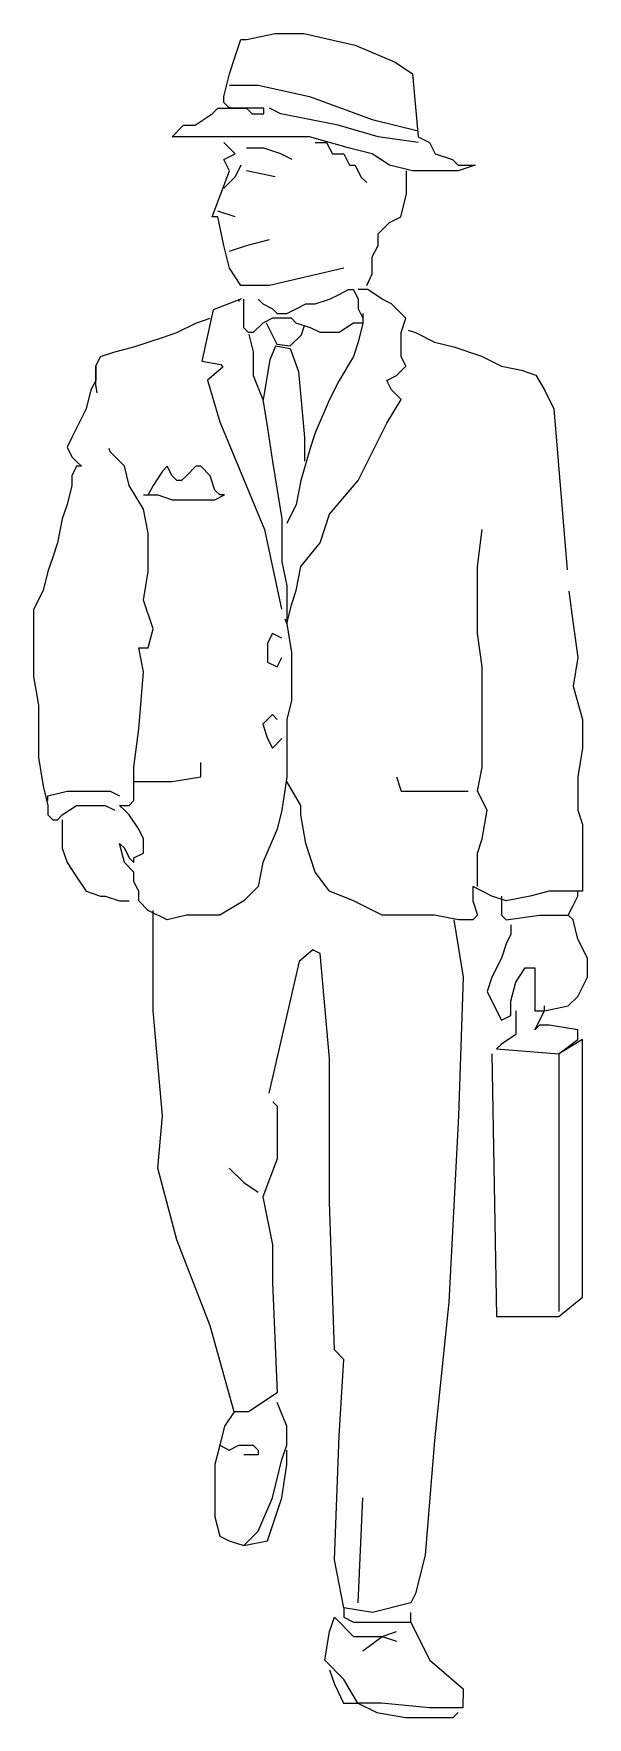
# Model space of a CAD drawing. Extents: x 207.24 to 207.84, y 84.98 to 86.8.
import ezdxf

# ---------------------------------------------------------------- set-up
doc = ezdxf.new("R2010")
doc.units = 0
doc.header["$MEASUREMENT"] = 0
doc.layers.add('L01', color=1, linetype='CONTINUOUS')

msp = doc.modelspace()

# ---------------------------------------------------------------- linework, layer by layer
at = {"layer": 'L01'}
msp.add_lwpolyline([(207.4741, 86.7921), (207.505, 86.7983), (207.536, 86.7983), (207.5916, 86.7859), (207.6349, 86.7673), (207.6534, 86.755), (207.6596, 86.6869), (207.672, 86.6807), (207.6781, 86.6684), (207.6967, 86.6622), (207.7029, 86.656), (207.7214, 86.656), (207.7029, 86.6498), (207.672, 86.6498), (207.6534, 86.6498), (207.6287, 86.656), (207.6101, 86.6684), (207.5854, 86.6746), (207.5421, 86.6869), (207.4989, 86.6869), (207.4803, 86.6869), (207.4556, 86.6869), (207.4432, 86.6869), (207.4185, 86.6869), (207.4, 86.6869), (207.3938, 86.6869), (207.4061, 86.6993), (207.4185, 86.6993), (207.437, 86.7117), (207.4432, 86.7179), (207.4618, 86.7179), (207.4741, 86.7179), (207.4803, 86.7117), (207.4927, 86.7117), (207.4927, 86.7117), (207.4927, 86.7179), (207.4803, 86.7179), (207.4556, 86.7179), (207.4494, 86.724), (207.4494, 86.7302), (207.4556, 86.755), (207.4618, 86.7735), (207.468, 86.7921)], close=True, dxfattribs=at)
for points in [[(207.4556, 86.7426), (207.4865, 86.7426), (207.5421, 86.7302), (207.6101, 86.7055), (207.6596, 86.6931)], [(207.6596, 86.6807), (207.6163, 86.6869), (207.573, 86.6993), (207.5112, 86.7117), (207.4989, 86.7179)], [(207.5792, 86.5447), (207.4989, 86.5261), (207.468, 86.5261), (207.4556, 86.5447), (207.4494, 86.5694), (207.4432, 86.6003), (207.437, 86.6003), (207.4556, 86.6498), (207.4494, 86.6622), (207.4618, 86.6684), (207.4494, 86.6807)], [(207.5483, 86.6807), (207.5607, 86.6807), (207.5669, 86.6684), (207.5792, 86.6684), (207.5854, 86.656), (207.5916, 86.656), (207.5978, 86.6436), (207.604, 86.6374)], [(207.5236, 86.6622), (207.5112, 86.6684), (207.4927, 86.6746), (207.4865, 86.6746), (207.4741, 86.6746)], [(207.468, 86.656), (207.4618, 86.6436), (207.4494, 86.6313)], [(207.505, 86.6436), (207.4741, 86.6498)], [(207.604, 86.5261), (207.6101, 86.5385), (207.6101, 86.557), (207.6163, 86.5694), (207.6163, 86.5818), (207.6287, 86.5941), (207.641, 86.6003), (207.6472, 86.6251), (207.6472, 86.6374), (207.6472, 86.6498)], [(207.4618, 86.6003), (207.4432, 86.6065)], [(207.4556, 86.5632), (207.4741, 86.5694), (207.4989, 86.5756)], [(207.4865, 86.5112), (207.4917, 86.5061), (207.502, 86.5009), (207.5071, 86.4957), (207.5175, 86.4957), (207.5278, 86.5009), (207.5381, 86.5061), (207.5484, 86.5061), (207.5639, 86.5112), (207.5742, 86.5164), (207.5845, 86.5216), (207.5897, 86.5216), (207.5949, 86.5112), (207.5949, 86.5009), (207.6, 86.4906), (207.6, 86.4854), (207.5897, 86.4854), (207.5742, 86.4751), (207.5691, 86.4751), (207.5587, 86.4751), (207.5536, 86.4751), (207.5433, 86.4802), (207.5278, 86.4854), (207.5226, 86.4906), (207.5071, 86.4906), (207.502, 86.4906), (207.4917, 86.4854), (207.4813, 86.4751), (207.4762, 86.4751), (207.471, 86.4802), (207.471, 86.4906), (207.471, 86.5009), (207.471, 86.5112), (207.471, 86.5112)], [(207.4767, 86.4729), (207.4813, 86.4544), (207.4813, 86.4286), (207.4917, 86.4028), (207.4968, 86.3718), (207.502, 86.3356), (207.5071, 86.3047), (207.5123, 86.2737), (207.5123, 86.253), (207.5123, 86.2272), (207.5175, 86.2014), (207.5175, 86.1807), (207.5175, 86.1601), (207.5226, 86.1807), (207.5278, 86.1962), (207.5329, 86.222), (207.5536, 86.2479), (207.5639, 86.2788), (207.5949, 86.315), (207.6103, 86.346), (207.6258, 86.377), (207.6413, 86.4028), (207.631, 86.4131), (207.6258, 86.4234), (207.6362, 86.4286), (207.6465, 86.4389), (207.6413, 86.4493), (207.6413, 86.4751), (207.6465, 86.4906), (207.631, 86.5061), (207.6207, 86.5112), (207.6052, 86.5216), (207.5949, 86.5216)], [(207.4688, 86.5115), (207.438, 86.4995), (207.4257, 86.444), (207.4462, 86.4404), (207.4483, 86.4376), (207.4318, 86.4237), (207.4452, 86.3785), (207.4935, 86.2621), (207.5119, 86.1761)], [(207.4659, 86.5112), (207.4659, 86.5087)], [(207.6, 86.4957), (207.6, 86.4854), (207.5949, 86.4647), (207.5897, 86.4493), (207.5742, 86.4234), (207.5639, 86.4028), (207.5484, 86.3666), (207.5433, 86.3511), (207.5329, 86.315), (207.5278, 86.2892), (207.5175, 86.2685)], [(207.3127, 86.4099), (207.311, 86.4183), (207.311, 86.4389), (207.3162, 86.4493), (207.3162, 86.4493), (207.3317, 86.4544), (207.3523, 86.4596), (207.3833, 86.4699), (207.3988, 86.4751), (207.4194, 86.4854), (207.4349, 86.4906)], [(207.4955, 86.4856), (207.5068, 86.4625), (207.5212, 86.4607), (207.5335, 86.4727), (207.5366, 86.4829)], [(207.649, 86.4777), (207.6568, 86.4751), (207.6774, 86.4647), (207.6981, 86.4596), (207.728, 86.4496), (207.7497, 86.4389), (207.7714, 86.4343), (207.7869, 86.4291), (207.7961, 86.4131), (207.8064, 86.3925), (207.8208, 86.2186)], [(207.4924, 86.4025), (207.4996, 86.4459), (207.5058, 86.4607), (207.5212, 86.4579), (207.5304, 86.433), (207.5366, 86.3618), (207.5366, 86.336)], [(207.311, 86.4389), (207.311, 86.4234), (207.3059, 86.4131), (207.3007, 86.3925), (207.2852, 86.3615), (207.2801, 86.3511), (207.2852, 86.3408), (207.2904, 86.3356), (207.2956, 86.3305), (207.2904, 86.3305), (207.2852, 86.3202), (207.2852, 86.3098), (207.2801, 86.2892), (207.2749, 86.2737), (207.2698, 86.2479), (207.2646, 86.2324), (207.2594, 86.2169), (207.2543, 86.1962), (207.2439, 86.1756), (207.2439, 86.1549), (207.2439, 86.1291), (207.2439, 86.1033), (207.2491, 86.0723), (207.2491, 86.0413), (207.2491, 86.0155), (207.2543, 85.9845), (207.2594, 85.9638), (207.2594, 85.9535), (207.2646, 85.9483), (207.2698, 85.9483), (207.2749, 85.9535), (207.2904, 85.9638), (207.311, 85.9638), (207.3214, 85.9638), (207.3317, 85.9587)], [(207.5156, 86.1656), (207.5175, 86.1601), (207.5226, 86.1291), (207.5226, 86.1033), (207.5226, 86.0774), (207.5175, 86.0568), (207.5175, 86.0206), (207.5175, 85.9948), (207.5123, 85.9587), (207.5071, 85.938), (207.4917, 85.9019), (207.4865, 85.8761), (207.471, 85.8606), (207.4452, 85.8451), (207.4091, 85.8451), (207.3884, 85.8399), (207.3678, 85.8502), (207.3575, 85.8606), (207.3575, 85.8606), (207.3575, 85.8709), (207.3523, 85.8812), (207.3523, 85.8915), (207.342, 85.9019), (207.3368, 85.9225), (207.342, 85.9174), (207.3472, 85.907), (207.3523, 85.9019), (207.3523, 85.907), (207.3626, 85.9122), (207.3626, 85.9277), (207.3575, 85.938), (207.3472, 85.9535), (207.342, 85.9587), (207.3368, 85.9638), (207.342, 85.9638), (207.3472, 85.9638), (207.3523, 85.969), (207.3523, 86.0052), (207.3575, 86.0465), (207.3626, 86.1084), (207.3575, 86.1343), (207.3678, 86.1343), (207.373, 86.1549), (207.3626, 86.1859), (207.3678, 86.2169), (207.3678, 86.2582), (207.3626, 86.284), (207.3472, 86.3098), (207.342, 86.3305), (207.3265, 86.346), (207.3256, 86.3497)], [(207.3626, 86.2995), (207.3781, 86.2995), (207.3936, 86.2943), (207.4194, 86.2943), (207.44, 86.2943), (207.4504, 86.2995), (207.4452, 86.2995), (207.44, 86.3047), (207.4349, 86.3202), (207.4246, 86.3305), (207.4194, 86.3305), (207.4091, 86.3202), (207.4039, 86.315), (207.3988, 86.315), (207.3936, 86.3202), (207.3884, 86.3305), (207.3833, 86.3253), (207.373, 86.3098), (207.3678, 86.2995)], [(207.7239, 85.8761), (207.7239, 85.8864), (207.7239, 85.9122), (207.729, 85.9277), (207.7342, 85.9587), (207.7239, 85.9793), (207.729, 86.0052), (207.729, 86.0568), (207.729, 86.0826), (207.729, 86.1136), (207.7239, 86.1497), (207.7239, 86.1807), (207.7239, 86.222), (207.7289, 86.2621)], [(207.8227, 86.1953), (207.8271, 86.1601), (207.8323, 86.1239), (207.8271, 86.0929), (207.8374, 86.0568), (207.8374, 86.0258), (207.8323, 85.9948), (207.8323, 85.9587), (207.8374, 85.9432), (207.8374, 85.9122), (207.8374, 85.8812), (207.8374, 85.8709), (207.8219, 85.8709), (207.8013, 85.8709), (207.7806, 85.8657), (207.7548, 85.8606), (207.7394, 85.8657), (207.729, 85.8709), (207.7187, 85.8761), (207.7187, 85.8606), (207.7239, 85.8451), (207.7187, 85.8399), (207.7032, 85.8399), (207.6774, 85.8451), (207.6516, 85.8451), (207.6207, 85.8451), (207.5897, 85.8606), (207.5639, 85.8709), (207.5484, 85.8915), (207.5381, 85.9225), (207.5329, 85.9535), (207.5329, 85.9638), (207.5175, 85.9897)], [(207.5123, 86.1446), (207.502, 86.1497), (207.4968, 86.1394), (207.4968, 86.1188), (207.5071, 86.1136), (207.5071, 86.1136), (207.5123, 86.1239)], [(207.5071, 86.0568), (207.502, 86.062), (207.4917, 86.0516), (207.4968, 86.0361), (207.502, 86.0258), (207.5123, 86.0361)], [(207.3523, 85.9897), (207.3678, 85.9897), (207.3884, 85.9897), (207.3936, 85.9897), (207.4246, 85.9948), (207.4246, 86), (207.4246, 86.0103)], [(207.6362, 85.9948), (207.6413, 85.9793), (207.6568, 85.9793), (207.6723, 85.9793), (207.6929, 85.9793), (207.7136, 85.9793), (207.7136, 85.9793)], [(207.2594, 85.969), (207.2594, 85.9742), (207.2801, 85.9793), (207.3007, 85.9793), (207.3265, 85.9793), (207.3368, 85.9742)], [(207.2749, 85.9483), (207.2749, 85.9329), (207.2749, 85.9174), (207.2801, 85.9019), (207.2904, 85.8864), (207.3007, 85.8709), (207.3162, 85.8657), (207.3214, 85.8657), (207.3368, 85.8606), (207.342, 85.8606), (207.3472, 85.8606)], [(207.7497, 85.8657), (207.7497, 85.8451), (207.7548, 85.8399), (207.791, 85.8451), (207.8219, 85.8451), (207.8271, 85.8554), (207.8323, 85.8657), (207.8323, 85.8709)], [(207.5025, 85.6431), (207.5071, 85.6385), (207.5071, 85.5817), (207.4917, 85.5404), (207.502, 85.4888), (207.502, 85.4474), (207.5071, 85.3287), (207.4762, 85.308), (207.4607, 85.308), (207.4349, 85.401), (207.3988, 85.4939), (207.3781, 85.5714), (207.3833, 85.6282), (207.3833, 85.6282), (207.373, 85.7418), (207.373, 85.8502)], [(207.6981, 85.8399), (207.7084, 85.7779), (207.7032, 85.6282), (207.6929, 85.4268), (207.6774, 85.277), (207.6671, 85.1531), (207.6568, 85.1118), (207.6516, 85.1015), (207.6103, 85.0911), (207.5794, 85.0963), (207.5691, 85.1479), (207.5742, 85.2822), (207.5794, 85.3648), (207.5691, 85.3751), (207.5639, 85.5352), (207.5639, 85.6901), (207.5536, 85.8038), (207.5459, 85.8078), (207.5309, 85.7951), (207.4982, 85.6527)], [(207.76, 85.8347), (207.76, 85.8244), (207.7548, 85.8141), (207.7497, 85.7986), (207.7394, 85.7779), (207.7342, 85.7624), (207.7394, 85.7521), (207.7497, 85.7315), (207.76, 85.7366), (207.76, 85.7521), (207.7652, 85.7728), (207.7755, 85.7883), (207.7858, 85.7883), (207.7858, 85.7831), (207.7858, 85.7676), (207.7858, 85.7521), (207.7858, 85.747), (207.7858, 85.7418), (207.7961, 85.7418), (207.8219, 85.747), (207.8323, 85.7573), (207.8426, 85.7779), (207.8426, 85.7986), (207.8323, 85.8192), (207.8271, 85.8399), (207.8219, 85.8451)], [(207.7652, 85.7418), (207.7652, 85.7263), (207.7652, 85.716), (207.7497, 85.7056), (207.7445, 85.7005), (207.7445, 85.7005), (207.8116, 85.6953), (207.8323, 85.7108), (207.8323, 85.7211), (207.8013, 85.7263), (207.791, 85.7263), (207.7858, 85.7211), (207.7961, 85.7418), (207.7961, 85.747)], [(207.7394, 85.6953), (207.7445, 85.4113), (207.8116, 85.4113), (207.8374, 85.4319), (207.8374, 85.7108), (207.8116, 85.6953), (207.8116, 85.4165)], [(207.4555, 85.5714), (207.471, 85.5559), (207.4865, 85.5456)], [(207.4607, 85.308), (207.4504, 85.2925), (207.4452, 85.2719), (207.44, 85.2512), (207.44, 85.2306), (207.44, 85.1944), (207.4452, 85.1737), (207.4555, 85.1686), (207.471, 85.1634), (207.4865, 85.1789), (207.502, 85.2151), (207.5123, 85.2564), (207.5175, 85.2719), (207.5175, 85.2925), (207.5071, 85.3183)], [(207.4452, 85.2719), (207.4555, 85.2667), (207.4659, 85.2719), (207.4813, 85.2719), (207.4865, 85.2667), (207.4865, 85.2615), (207.471, 85.2615)], [(207.471, 85.1634), (207.4968, 85.1686), (207.5123, 85.2151), (207.5175, 85.2512), (207.5175, 85.2667)], [(207.5949, 85.1015), (207.6, 85.2151)], [(207.5794, 85.0963), (207.5794, 85.086), (207.5897, 85.0808), (207.6103, 85.0808), (207.6258, 85.0808), (207.6413, 85.0808), (207.6516, 85.0808), (207.6516, 85.0911)], [(207.6516, 85.0808), (207.662, 85.0601), (207.6723, 85.0395), (207.7084, 85.0085), (207.7079, 84.9881), (207.6718, 84.9881), (207.6202, 84.9932), (207.5944, 84.9932), (207.5794, 85.0188), (207.5587, 85.0395), (207.5639, 85.0705), (207.5691, 85.086), (207.5897, 85.0653), (207.6207, 85.0653), (207.6362, 85.0705)], [(207.6, 85.0498), (207.6207, 85.0653), (207.6362, 85.0601)], [(207.5639, 85.0292), (207.5691, 85.0137), (207.5789, 84.9932), (207.5944, 84.9932), (207.6151, 84.9829), (207.646, 84.9777), (207.6976, 84.9777), (207.7028, 84.9829)]]:
    msp.add_lwpolyline(points, dxfattribs=at)

doc.saveas('drawing.dxf')
